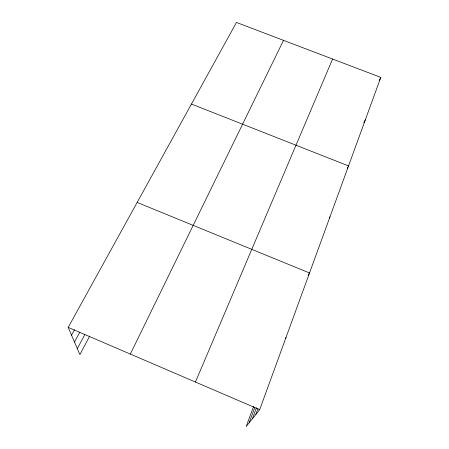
<?xml version="1.0" encoding="UTF-8"?>
<svg xmlns="http://www.w3.org/2000/svg" width="449" height="449" viewBox="0 0 449 449"><rect width="100%" height="100%" fill="white"/><g stroke="black" fill="none" stroke-linecap="round" stroke-linejoin="round"><path stroke-width="0.67" d="M253.646 406.317L246.159 426.55L259.702 409.656L380.797 77.396L236.477 22.45L68.203 327.377L79.883 354.615L89.671 336.138M255.812 414.506L257.967 408.629M252.4 418.76L256.474 407.675M249.128 422.846L254.712 407.714M195.438 382.048L332.574 59.038M379.287 80.506L380.797 77.396M130.339 354.076L283.515 40.359M363.858 122.74L365.396 119.642M347.29 168.324L348.536 165.9L191.442 104.061M77.318 348.626L84.85 334.533M329.341 217.995L329.998 216.772M74.489 342.031L79.821 332.159M71.548 335.173L74.545 329.684M308.132 275.383L309.513 272.981L137.158 202.426M285.317 338.518L286.03 337.412M68.203 327.377L259.702 409.656"/></g></svg>
